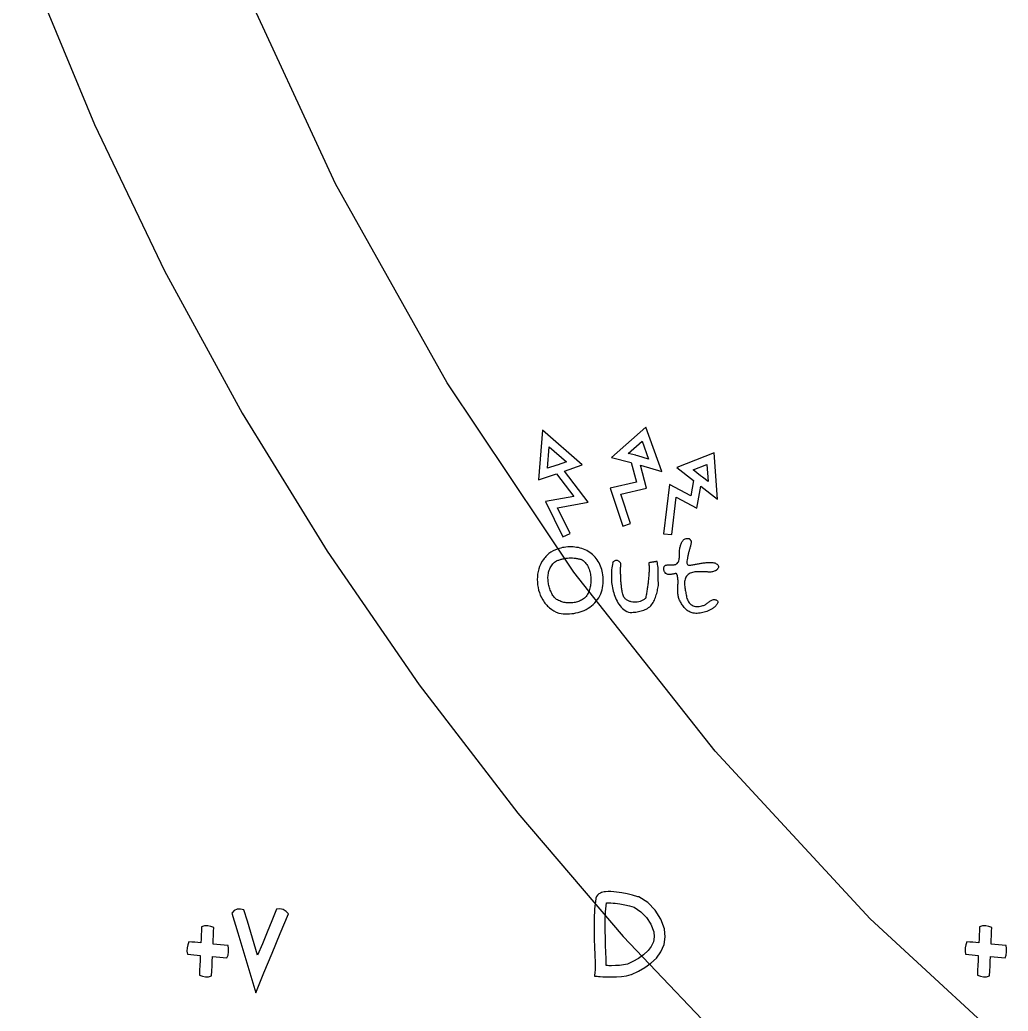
# Model space of a CAD drawing. Extents: x 0 to 28.3, y 0 to 28.3.
# Drawn here: x 0.91 to 5.413, y 4.363 to 8.882 of the extents above; entities that cross this region are included whole.
import ezdxf

# ---------------------------------------------------------------- set-up
doc = ezdxf.new("R2010")
doc.units = 0
doc.layers.add('broken', color=7, linetype='CONTINUOUS')
doc.layers.add('broken-silk', color=7, linetype='CONTINUOUS')

msp = doc.modelspace()

# ---------------------------------------------------------------- linework, layer by layer
at = {"layer": 'broken', "color": 7}
for points in [[(11.053588, 1.272296), (10.053199, 1.553429), (9.077697, 1.912944), (8.133772, 2.348337), (7.22725, 2.856652), (6.363421, 3.434609), (5.547336, 4.078585), (4.784238, 4.784239), (4.078407, 5.547544), (3.434419, 6.363682), (2.856538, 7.227434), (2.348212, 8.134016), (1.912908, 9.077782), (1.55344, 10.053162), (1.272326, 11.053461), (1.070961, 12.073147), (0.950269, 13.105533), (0.910204, 14.144184), (0.950269, 15.18283), (1.07098, 16.215346), (1.272296, 17.23478), (1.553428, 18.235169)], [(0.967756, 9.08708), (1.250981, 8.404697), (1.569657, 7.73828), (1.923069, 7.08916), (2.309764, 6.459798), (2.728895, 5.85135), (3.17916, 5.265583), (3.65931, 4.704017), (4.168128, 4.168036), (4.704033, 3.659296), (5.265486, 3.179239), (5.85136, 2.728888), (6.459651, 2.309859), (7.089083, 1.923114), (7.738029, 1.569785), (8.404754, 1.250956), (9.086926, 0.967815), (9.783132, 0.720996), (10.491663, 0.511178)]]:
    msp.add_lwpolyline(points, dxfattribs=at)
at = {"layer": 'broken-silk', "color": 7}
for points in [[(3.291381, 7.011813), (3.27241, 6.785093), (3.355468, 6.812502), (3.433656, 6.708605), (3.30513, 6.68575), (3.383697, 6.524906), (3.417014, 6.541241), (3.359912, 6.65791), (3.499458, 6.682657), (3.392272, 6.825368), (3.471837, 6.853801), (3.291381, 7.011813)], [(3.761798, 7.025839), (3.605777, 6.887397), (3.695686, 6.864109), (3.719536, 6.774356), (3.600252, 6.746506), (3.656726, 6.574286), (3.691836, 6.585792), (3.64805, 6.719554), (3.765229, 6.746989), (3.73723, 6.85187), (3.834588, 6.822493), (3.761798, 7.025839)], [(3.74533, 6.961968), (3.774958, 6.879184), (3.725975, 6.894034), (3.725887, 6.894429), (3.717626, 6.896613), (3.716131, 6.897034), (3.682187, 6.905743), (3.745332, 6.961968)], [(3.322123, 6.935731), (3.40007, 6.867522), (3.357859, 6.852282), (3.356109, 6.851698), (3.313922, 6.837872), (3.322124, 6.935731)], [(4.073365, 6.908555), (3.903856, 6.841487), (3.979875, 6.781599), (3.967082, 6.712437), (3.869952, 6.764062), (3.843257, 6.539726), (3.879989, 6.535348), (3.90034, 6.706042), (3.994299, 6.65605), (4.012897, 6.756124), (4.0888, 6.697536), (4.073365, 6.908555)], [(4.040192, 6.85564), (4.04585, 6.777391), (4.020416, 6.796892), (4.015319, 6.800922), (4.011397, 6.803923), (3.977367, 6.830796), (4.040192, 6.85564)], [(3.374352, 6.474313), (3.374345, 6.474313), (3.374345, 6.474313), (3.374345, 6.474313), (3.374345, 6.474313), (3.374345, 6.474313), (3.374345, 6.474313), (3.374345, 6.474313), (3.374345, 6.474313)], [(3.472671, 6.420775), (3.472672, 6.420775), (3.472672, 6.420775), (3.472672, 6.420775), (3.472672, 6.420775), (3.472672, 6.420775), (3.472672, 6.420775), (3.472672, 6.420775), (3.472672, 6.420775)], [(3.775247, 6.406954), (3.775247, 6.406954), (3.775247, 6.406954), (3.775247, 6.406954), (3.775247, 6.406954), (3.775247, 6.406954), (3.775247, 6.406954), (3.775247, 6.406954), (3.775247, 6.406954)], [(3.904837, 6.404144), (3.904835, 6.404144), (3.904835, 6.404144), (3.904835, 6.404144), (3.904835, 6.404144), (3.904835, 6.404144), (3.904835, 6.404144), (3.904835, 6.404144), (3.904835, 6.404144)], [(3.578083, 4.907469), (3.57232, 4.906704), (3.566388, 4.905494), (3.560695, 4.903789), (3.554935, 4.901404), (3.548136, 4.897208), (3.542399, 4.891878), (3.537765, 4.885425), (3.534536, 4.877702), (3.534448, 4.87753), (3.534307, 4.877253), (3.534081, 4.87681), (3.533972, 4.876598), (3.533972, 4.876044), (3.533972, 4.875666), (3.533972, 4.875494), (3.533972, 4.875494), (3.528437, 4.8293), (3.526405, 4.783153), (3.526318, 4.737026), (3.527334, 4.690837), (3.528491, 4.655429), (3.529761, 4.619716), (3.530862, 4.58397), (3.530662, 4.548623), (3.529956, 4.542086), (3.529279, 4.535821), (3.528573, 4.529342), (3.527868, 4.522716), (3.534407, 4.522299), (3.540672, 4.521898), (3.547152, 4.521483), (3.553778, 4.52106), (3.566597, 4.520306), (3.579785, 4.519778), (3.593109, 4.519471), (3.606142, 4.519404), (3.628754, 4.519773), (3.651235, 4.521122), (3.673621, 4.524182), (3.695437, 4.529876), (3.696001, 4.529876), (3.696368, 4.529876), (3.69654, 4.529876), (3.69654, 4.529876), (3.696822, 4.530151), (3.697105, 4.530426), (3.697105, 4.530426), (3.697105, 4.530426), (3.728058, 4.544866), (3.757883, 4.562016), (3.785493, 4.582048), (3.810103, 4.605392), (3.831013, 4.633876), (3.845186, 4.666658), (3.850709, 4.70175), (3.847032, 4.737132), (3.847032, 4.737407), (3.847032, 4.737682), (3.847032, 4.737682), (3.847032, 4.737682), (3.830209, 4.782795), (3.804456, 4.823331), (3.770646, 4.857845), (3.730185, 4.883759), (3.729925, 4.883845), (3.729502, 4.883983), (3.728824, 4.884203), (3.728514, 4.884309), (3.728175, 4.884395), (3.727611, 4.884533), (3.726736, 4.884753), (3.726313, 4.884859), (3.702044, 4.891607), (3.677471, 4.897371), (3.653039, 4.902121), (3.628198, 4.905806), (3.615789, 4.907135), (3.60321, 4.908013), (3.590355, 4.908205), (3.578039, 4.907457), (3.578047, 4.907458), (3.578047, 4.907458), (3.578047, 4.907458), (3.578047, 4.907458)], [(3.583008, 4.856747), (3.583273, 4.856749), (3.583583, 4.856747), (3.583583, 4.856747), (3.583583, 4.856747), (3.593094, 4.857147), (3.602963, 4.856834), (3.612836, 4.856095), (3.622166, 4.855096), (3.644399, 4.851799), (3.666057, 4.847648), (3.687737, 4.842706), (3.70926, 4.836905), (3.739716, 4.816446), (3.764871, 4.790117), (3.784872, 4.759128), (3.798004, 4.725009), (3.8006, 4.701963), (3.796869, 4.678853), (3.786977, 4.658088), (3.772654, 4.63957), (3.751646, 4.620164), (3.72821, 4.603764), (3.703569, 4.589846), (3.677845, 4.577834), (3.659946, 4.573942), (3.641861, 4.571814), (3.623697, 4.570589), (3.605635, 4.570118), (3.599466, 4.570154), (3.593381, 4.57037), (3.587051, 4.570827), (3.580831, 4.571222), (3.580757, 4.601297), (3.579995, 4.631766), (3.579007, 4.662317), (3.578047, 4.69249), (3.577201, 4.733824), (3.577353, 4.775046), (3.578961, 4.816263), (3.583003, 4.856752), (3.582997, 4.856751), (3.582997, 4.856751), (3.582997, 4.856751), (3.582997, 4.856751)], [(2.080143, 4.827776), (2.058547, 4.775478), (2.036925, 4.723113), (2.015282, 4.6707), (1.993679, 4.618382), (1.978112, 4.670025), (1.962525, 4.721733), (1.946924, 4.773488), (1.931351, 4.82515), (1.916184, 4.82869), (1.900083, 4.828631), (1.885914, 4.822273), (1.875897, 4.809974), (1.903178, 4.719408), (1.930493, 4.628727), (1.957833, 4.537964), (1.985124, 4.447364), (2.022287, 4.537311), (2.059496, 4.627371), (2.09674, 4.717513), (2.133916, 4.807493), (2.122879, 4.817867), (2.109764, 4.825943), (2.095186, 4.829602), (2.080143, 4.827776), (2.080143, 4.827776), (2.080143, 4.827776), (2.080143, 4.827776), (2.080143, 4.827776)], [(1.738124, 4.747126), (1.737297, 4.728773), (1.736479, 4.710615), (1.735669, 4.692664), (1.734844, 4.674396), (1.720899, 4.6757), (1.707101, 4.67699), (1.693462, 4.678266), (1.679581, 4.679564), (1.674943, 4.665657), (1.671913, 4.651385), (1.671725, 4.637086), (1.674454, 4.62254), (1.689046, 4.621157), (1.703484, 4.619788), (1.717756, 4.618436), (1.732281, 4.617059), (1.731245, 4.594397), (1.73022, 4.571975), (1.729207, 4.549811), (1.728177, 4.527253), (1.741724, 4.522647), (1.756005, 4.519629), (1.770216, 4.519823), (1.783851, 4.524617), (1.784833, 4.546641), (1.785807, 4.568431), (1.786769, 4.589971), (1.787748, 4.611893), (1.804436, 4.610324), (1.820947, 4.608772), (1.837269, 4.607236), (1.85388, 4.605676), (1.859054, 4.618923), (1.860501, 4.633495), (1.860126, 4.648106), (1.858904, 4.6627), (1.841595, 4.664323), (1.82447, 4.665929), (1.807541, 4.667515), (1.790312, 4.669129), (1.791167, 4.688147), (1.792011, 4.706963), (1.792846, 4.725564), (1.793696, 4.744494), (1.780374, 4.749607), (1.76609, 4.75279), (1.751463, 4.752483), (1.738126, 4.74713), (1.738125, 4.74713), (1.738125, 4.74713), (1.738125, 4.74713), (1.738125, 4.74713)], [(5.282746, 4.747126), (5.281927, 4.728773), (5.281109, 4.710615), (5.280291, 4.692664), (5.279472, 4.674396), (5.265528, 4.6757), (5.25173, 4.67699), (5.23809, 4.678266), (5.224207, 4.679564), (5.219568, 4.665657), (5.216537, 4.651385), (5.216348, 4.637086), (5.219086, 4.62254), (5.233676, 4.621157), (5.248115, 4.619788), (5.262387, 4.618436), (5.276913, 4.617059), (5.275869, 4.594397), (5.274853, 4.571975), (5.273837, 4.549811), (5.272792, 4.527253), (5.286339, 4.522647), (5.30062, 4.519629), (5.314829, 4.519823), (5.328464, 4.524617), (5.329451, 4.546641), (5.330411, 4.568431), (5.331371, 4.589971), (5.332358, 4.611893), (5.349046, 4.610324), (5.365556, 4.608772), (5.381877, 4.607236), (5.398489, 4.605676), (5.403662, 4.618923), (5.405101, 4.633495), (5.404734, 4.648106), (5.403521, 4.6627), (5.386212, 4.664323), (5.369087, 4.665929), (5.352156, 4.667515), (5.334927, 4.669129), (5.335773, 4.688147), (5.33662, 4.706963), (5.337467, 4.725564), (5.338313, 4.744494), (5.324989, 4.749607), (5.310706, 4.75279), (5.296079, 4.752483), (5.282741, 4.74713), (5.282741, 4.74713), (5.282741, 4.74713), (5.282741, 4.74713), (5.282741, 4.74713)]]:
    msp.add_lwpolyline(points, dxfattribs=at)
for points in [[(3.930134, 6.507077), (3.931658, 6.50914), (3.933318, 6.510957), (3.935203, 6.512498)], [(3.935203, 6.512498), (3.93715, 6.514096), (3.93934, 6.515398), (3.941807, 6.516372)], [(3.941807, 6.516372), (3.94398, 6.517232), (3.946399, 6.517836), (3.949066, 6.518161)], [(3.949066, 6.518161), (3.951408, 6.518446), (3.953979, 6.518514), (3.956767, 6.518348)], [(3.956767, 6.518348), (3.957614, 6.517987), (3.958461, 6.517538), (3.959279, 6.517019)], [(3.959279, 6.517019), (3.960041, 6.51653), (3.960803, 6.515977), (3.961509, 6.51537)], [(3.961509, 6.51537), (3.962299, 6.514704), (3.963061, 6.513971), (3.963767, 6.513189)], [(3.963767, 6.513189), (3.964472, 6.512407), (3.965121, 6.511572), (3.965714, 6.510703)], [(3.965714, 6.510703), (3.966278, 6.509859), (3.966786, 6.508981), (3.967238, 6.508081)], [(3.967238, 6.508081), (3.967633, 6.507237), (3.968, 6.506373), (3.968254, 6.505504)], [(3.374362, 6.474314), (3.35757, 6.470533), (3.342799, 6.46418), (3.33002, 6.455837)], [(3.406172, 6.479069), (3.395408, 6.478347), (3.384726, 6.476732), (3.374352, 6.474313)], [(3.438495, 6.478462), (3.427784, 6.479619), (3.416936, 6.479792), (3.406172, 6.479069)], [(3.470348, 6.471828), (3.460025, 6.475111), (3.449331, 6.477291), (3.438495, 6.478462)], [(3.499757, 6.458704), (3.490469, 6.464226), (3.480592, 6.46857), (3.470348, 6.471828)], [(3.915738, 6.460308), (3.915856, 6.463622), (3.916077, 6.466899), (3.916528, 6.470101)], [(3.916528, 6.470101), (3.91698, 6.473303), (3.917629, 6.47643), (3.918588, 6.479445)], [(3.918588, 6.479445), (3.919322, 6.481897), (3.920028, 6.484271), (3.920761, 6.486555)], [(3.920761, 6.486555), (3.92158, 6.489103), (3.922427, 6.491541), (3.923301, 6.493851)], [(3.923301, 6.493851), (3.924205, 6.496233), (3.925192, 6.498479), (3.926228, 6.500573)], [(3.926228, 6.500573), (3.927413, 6.502946), (3.928712, 6.505122), (3.930134, 6.507077)], [(3.962087, 6.471458), (3.960817, 6.466886), (3.959491, 6.462157), (3.958207, 6.457396)], [(3.965841, 6.485606), (3.96474, 6.481184), (3.963442, 6.476414), (3.962087, 6.471458)], [(3.96879, 6.499749), (3.968197, 6.495724), (3.967153, 6.490916), (3.965841, 6.485606)], [(3.968254, 6.505504), (3.968536, 6.504547), (3.968734, 6.503576), (3.968847, 6.502614)], [(3.968847, 6.502614), (3.968939, 6.501649), (3.968926, 6.500689), (3.96879, 6.499749)], [(3.295427, 6.422403), (3.286085, 6.409233), (3.279115, 6.394418), (3.274469, 6.378731)], [(3.33002, 6.455837), (3.31616, 6.446787), (3.30464, 6.435395), (3.295427, 6.422403)], [(3.354779, 6.416173), (3.359768, 6.417778), (3.36451, 6.419283), (3.369082, 6.420663)], [(3.369082, 6.420663), (3.37408, 6.422173), (3.378878, 6.423531), (3.383579, 6.424706)], [(3.383579, 6.424706), (3.388566, 6.42595), (3.393446, 6.426989), (3.398345, 6.427777)], [(3.398345, 6.427777), (3.403245, 6.428565), (3.408158, 6.429104), (3.413218, 6.429352)], [(3.413218, 6.429352), (3.418053, 6.429589), (3.423017, 6.42956), (3.428224, 6.429229)], [(3.428224, 6.429229), (3.433028, 6.428924), (3.438037, 6.428362), (3.443337, 6.427516)], [(3.443337, 6.427516), (3.448031, 6.426765), (3.452952, 6.425794), (3.458162, 6.424576)], [(3.458162, 6.424576), (3.46276, 6.423504), (3.467583, 6.42224), (3.472671, 6.420775)], [(3.472652, 6.420772), (3.4791, 6.416025), (3.484686, 6.410368), (3.489452, 6.404028)], [(3.525473, 6.438662), (3.51763, 6.446566), (3.508986, 6.453217), (3.499757, 6.458704)], [(3.545271, 6.41299), (3.539503, 6.422704), (3.532842, 6.431236), (3.525473, 6.438662)], [(3.624045, 6.417013), (3.621956, 6.416581), (3.62004, 6.415828), (3.618352, 6.41493)], [(3.629692, 6.417312), (3.627716, 6.417514), (3.625814, 6.417378), (3.624045, 6.417013)], [(3.635607, 6.415721), (3.633575, 6.416621), (3.631588, 6.41712), (3.629692, 6.417312)], [(3.910378, 6.412075), (3.911846, 6.414978), (3.912918, 6.418048), (3.913692, 6.421242)], [(3.913692, 6.421242), (3.914425, 6.42429), (3.914877, 6.42745), (3.915187, 6.430685)], [(3.915187, 6.430685), (3.91547, 6.433919), (3.915582, 6.437228), (3.915639, 6.440573)], [(3.915629, 6.450522), (3.915616, 6.453796), (3.915622, 6.45707), (3.915738, 6.460308)], [(3.915639, 6.440573), (3.915678, 6.443866), (3.915643, 6.447195), (3.915629, 6.450522)], [(3.951256, 6.428639), (3.950268, 6.42336), (3.949562, 6.418421), (3.949336, 6.414047)], [(3.95447, 6.443144), (3.953228, 6.43815), (3.952128, 6.433265), (3.951256, 6.428639)], [(3.958207, 6.457396), (3.956909, 6.452634), (3.955639, 6.447841), (3.95447, 6.443144)], [(3.274469, 6.378731), (3.269897, 6.363288), (3.267583, 6.346999), (3.267484, 6.330603)], [(3.319075, 6.363585), (3.320683, 6.370506), (3.323065, 6.377294), (3.326353, 6.383807)], [(3.326353, 6.383807), (3.329528, 6.390096), (3.33355, 6.39613), (3.338557, 6.401781)], [(3.338557, 6.401781), (3.343114, 6.406927), (3.348488, 6.411756), (3.354779, 6.416173)], [(3.489452, 6.404028), (3.494171, 6.397754), (3.498088, 6.390812), (3.501252, 6.383422)], [(3.501252, 6.383422), (3.504272, 6.376368), (3.506603, 6.368905), (3.508291, 6.361224)], [(3.558606, 6.383669), (3.55498, 6.394447), (3.55049, 6.404202), (3.545271, 6.41299)], [(3.56619, 6.352115), (3.564412, 6.363485), (3.561863, 6.37399), (3.558606, 6.383669)], [(3.606389, 6.375348), (3.605316, 6.36435), (3.604893, 6.353356), (3.605034, 6.342502)], [(3.611393, 6.407749), (3.609107, 6.397032), (3.607439, 6.386189), (3.606389, 6.375348)], [(3.613622, 6.411624), (3.610885, 6.40916), (3.60988, 6.407), (3.611393, 6.407749)], [(3.618352, 6.41493), (3.616461, 6.413928), (3.614867, 6.412743), (3.613622, 6.411624)], [(3.640447, 6.412849), (3.63881, 6.414076), (3.637193, 6.415019), (3.635607, 6.415721)], [(3.644881, 6.408834), (3.643385, 6.410423), (3.641912, 6.41175), (3.640447, 6.412849)], [(3.64855, 6.404382), (3.647336, 6.406052), (3.646095, 6.407531), (3.644881, 6.408834)], [(3.647241, 6.365672), (3.647202, 6.372361), (3.647272, 6.378797), (3.647449, 6.384805)], [(3.647449, 6.384805), (3.647664, 6.392057), (3.648042, 6.398684), (3.64855, 6.404382)], [(3.775226, 6.406952), (3.776383, 6.402319), (3.776948, 6.395168), (3.77706, 6.386311)], [(3.779926, 6.407736), (3.777067, 6.407262), (3.775247, 6.406954), (3.775247, 6.406954)], [(3.77706, 6.386311), (3.777132, 6.380185), (3.776977, 6.373242), (3.776637, 6.365751)], [(3.784394, 6.408473), (3.782729, 6.408202), (3.781227, 6.407951), (3.779926, 6.407736)], [(3.789127, 6.409243), (3.787462, 6.408976), (3.785876, 6.408715), (3.784394, 6.408473)], [(3.793956, 6.410014), (3.792319, 6.409755), (3.790699, 6.409494), (3.789127, 6.409243)], [(3.798782, 6.410767), (3.797201, 6.410523), (3.79557, 6.410268), (3.793956, 6.410014)], [(3.803399, 6.411464), (3.801931, 6.411247), (3.800371, 6.411013), (3.798782, 6.410767)], [(3.80829, 6.412159), (3.806822, 6.411961), (3.805168, 6.411724), (3.803399, 6.411464)], [(3.813124, 6.412723), (3.812024, 6.412635), (3.81033, 6.412435), (3.80829, 6.412159)], [(3.815946, 6.39931), (3.815213, 6.403603), (3.814281, 6.408012), (3.813124, 6.412723)], [(3.817753, 6.385776), (3.817329, 6.390304), (3.816737, 6.394741), (3.815946, 6.39931)], [(3.818599, 6.372476), (3.818418, 6.377117), (3.818148, 6.381487), (3.817753, 6.385776)], [(3.81891, 6.358627), (3.818857, 6.363582), (3.818765, 6.368147), (3.818599, 6.372476)], [(3.84382, 6.377313), (3.843686, 6.378755), (3.843664, 6.380191), (3.843764, 6.381589)], [(3.843764, 6.381589), (3.843874, 6.383127), (3.844131, 6.384623), (3.844554, 6.38604)], [(3.844611, 6.372695), (3.844215, 6.374225), (3.843961, 6.375774), (3.84382, 6.377313)], [(3.844554, 6.38604), (3.844978, 6.387457), (3.845542, 6.388794), (3.846304, 6.390021)], [(3.846078, 6.368275), (3.845485, 6.369706), (3.845006, 6.371191), (3.844611, 6.372695)], [(3.846304, 6.390021), (3.8478, 6.392462), (3.849792, 6.394197), (3.852132, 6.395418)], [(3.852132, 6.395418), (3.85439, 6.396589), (3.856947, 6.397287), (3.859732, 6.397687)], [(3.859732, 6.397687), (3.862047, 6.39802), (3.864522, 6.398145), (3.86707, 6.398161)], [(3.86707, 6.398161), (3.86961, 6.398178), (3.872255, 6.398086), (3.874905, 6.397985)], [(3.874905, 6.397985), (3.877586, 6.397883), (3.880281, 6.397771), (3.882925, 6.397753)], [(3.882925, 6.397753), (3.885635, 6.397734), (3.888273, 6.397812), (3.890794, 6.398097)], [(3.890794, 6.398097), (3.89356, 6.39841), (3.896187, 6.398975), (3.89856, 6.399934)], [(3.89856, 6.399934), (3.900931, 6.400894), (3.903056, 6.402248), (3.904837, 6.404144)], [(3.904816, 6.404141), (3.90713, 6.406602), (3.908945, 6.40926), (3.910378, 6.412075)], [(3.949336, 6.414047), (3.949026, 6.408102), (3.949579, 6.403203), (3.951397, 6.399919)], [(3.951397, 6.399919), (3.95357, 6.395956), (3.957589, 6.394347), (3.964131, 6.396092)], [(3.964131, 6.396092), (3.968257, 6.39637), (3.974085, 6.397337), (3.981002, 6.398624)], [(3.981002, 6.398624), (3.986093, 6.399569), (3.991774, 6.40069), (3.997808, 6.401832)], [(3.997808, 6.401832), (4.003184, 6.40285), (4.008837, 6.403889), (4.014598, 6.40484)], [(4.014598, 6.40484), (4.020358, 6.405791), (4.026225, 6.406657), (4.032025, 6.407332)], [(4.032025, 6.407332), (4.037946, 6.40802), (4.043799, 6.408512), (4.049401, 6.408692)], [(4.049401, 6.408692), (4.055585, 6.408891), (4.061463, 6.408712), (4.066792, 6.408006)], [(4.066792, 6.408006), (4.073176, 6.40716), (4.078775, 6.405557), (4.083163, 6.40294)], [(4.083426, 6.373486), (4.082495, 6.372784), (4.081563, 6.372129), (4.080604, 6.371528)], [(4.083163, 6.40294), (4.088139, 6.399973), (4.091562, 6.395703), (4.092821, 6.389756)], [(4.085881, 6.375513), (4.085091, 6.374802), (4.084273, 6.374124), (4.083426, 6.373486)], [(4.08828, 6.377895), (4.087546, 6.377068), (4.086728, 6.376269), (4.085881, 6.375513)], [(4.090312, 6.380466), (4.089719, 6.379582), (4.089042, 6.378722), (4.08828, 6.377895)], [(4.091836, 6.383192), (4.091413, 6.382261), (4.090905, 6.381352), (4.090312, 6.380466)], [(4.092852, 6.386617), (4.092689, 6.385455), (4.092344, 6.384309), (4.091836, 6.383192)], [(4.092821, 6.389756), (4.092996, 6.3887), (4.092997, 6.38765), (4.092852, 6.386617)], [(3.267484, 6.330603), (3.267389, 6.314448), (3.26946, 6.298187), (3.273625, 6.282528)], [(3.317523, 6.319993), (3.316563, 6.327192), (3.316111, 6.334568), (3.316337, 6.341958)], [(3.316337, 6.341958), (3.316548, 6.349205), (3.31741, 6.356465), (3.319075, 6.363585)], [(3.508291, 6.361224), (3.509984, 6.353544), (3.511028, 6.345647), (3.511446, 6.337724)], [(3.511446, 6.337724), (3.511869, 6.329804), (3.511702, 6.321859), (3.510966, 6.314079)], [(3.56777, 6.313187), (3.568673, 6.325579), (3.568193, 6.338585), (3.56619, 6.352115)], [(3.605034, 6.342502), (3.605189, 6.331366), (3.605965, 6.320379), (3.607348, 6.309686)], [(3.647636, 6.346453), (3.647411, 6.352985), (3.647269, 6.359438), (3.647241, 6.365672)], [(3.648567, 6.327025), (3.648172, 6.333487), (3.647834, 6.340009), (3.647636, 6.346453)], [(3.650091, 6.307774), (3.649499, 6.314037), (3.648991, 6.320501), (3.648567, 6.327025)], [(3.775311, 6.345394), (3.774774, 6.338746), (3.774125, 6.331891), (3.773392, 6.32497)], [(3.776637, 6.365751), (3.776327, 6.359314), (3.775903, 6.352471), (3.775311, 6.345394)], [(3.818983, 6.345045), (3.818972, 6.349917), (3.818955, 6.354413), (3.81891, 6.358627)], [(3.819018, 6.331204), (3.819, 6.336154), (3.818993, 6.340746), (3.818983, 6.345045)], [(3.819105, 6.317473), (3.81906, 6.322348), (3.819034, 6.326911), (3.819018, 6.331204)], [(3.848138, 6.364164), (3.847348, 6.365462), (3.846671, 6.366842), (3.846078, 6.368275)], [(3.850876, 6.360388), (3.849888, 6.361534), (3.848957, 6.362804), (3.848138, 6.364164)], [(3.853997, 6.357442), (3.852897, 6.358286), (3.851852, 6.359277), (3.850876, 6.360388)], [(3.859362, 6.354874), (3.85733, 6.355464), (3.855499, 6.356302), (3.853997, 6.357442)], [(3.865213, 6.353847), (3.863124, 6.354023), (3.861163, 6.354352), (3.859362, 6.354874)], [(3.871484, 6.353729), (3.869339, 6.353648), (3.867225, 6.353675), (3.865213, 6.353847)], [(3.877298, 6.354184), (3.87535, 6.353962), (3.873409, 6.353803), (3.871484, 6.353729)], [(3.88358, 6.355106), (3.881548, 6.354745), (3.879431, 6.354426), (3.877298, 6.354184)], [(3.889394, 6.356275), (3.887587, 6.355866), (3.885615, 6.355465), (3.88358, 6.355106)], [(3.89525, 6.357717), (3.893556, 6.357265), (3.891578, 6.356766), (3.889394, 6.356275)], [(3.900953, 6.359385), (3.900953, 6.359385), (3.898752, 6.358654), (3.89525, 6.357717)], [(3.906753, 6.343353), (3.90554, 6.348963), (3.903702, 6.354331), (3.900953, 6.359385)], [(3.908757, 6.325869), (3.908548, 6.331891), (3.907967, 6.337743), (3.906753, 6.343353)], [(3.9407, 6.331647), (3.939007, 6.325051), (3.938443, 6.317646), (3.938697, 6.30955)], [(3.951264, 6.350726), (3.945978, 6.345509), (3.942614, 6.339093), (3.9407, 6.331647)], [(3.970069, 6.361619), (3.962087, 6.358997), (3.955926, 6.355329), (3.951264, 6.350726)], [(3.991946, 6.365758), (3.983471, 6.365038), (3.976229, 6.363641), (3.970069, 6.361619)], [(4.014143, 6.366176), (4.005945, 6.366466), (3.998567, 6.366319), (3.991946, 6.365758)], [(4.02213, 6.366392), (4.019449, 6.366432), (4.016771, 6.366377), (4.014143, 6.366176)], [(4.030267, 6.366042), (4.027529, 6.366218), (4.024822, 6.366352), (4.02213, 6.366392)], [(4.038273, 6.365452), (4.035592, 6.365656), (4.032931, 6.365869), (4.030267, 6.366042)], [(4.046384, 6.36491), (4.043703, 6.365048), (4.040985, 6.365246), (4.038273, 6.365452)], [(4.054512, 6.36473), (4.051831, 6.364692), (4.049116, 6.36477), (4.046384, 6.36491)], [(4.062443, 6.365247), (4.059846, 6.364922), (4.057193, 6.36477), (4.054512, 6.36473)], [(4.070444, 6.366884), (4.067847, 6.36611), (4.065166, 6.365586), (4.062443, 6.365247)], [(4.07781, 6.369888), (4.075439, 6.368615), (4.07297, 6.367633), (4.070444, 6.366884)], [(4.080604, 6.371528), (4.079672, 6.370927), (4.078713, 6.370376), (4.07781, 6.369888)], [(3.273625, 6.282528), (3.277791, 6.26691), (3.284062, 6.251889), (3.292404, 6.238167)], [(3.321869, 6.298451), (3.320006, 6.305325), (3.318505, 6.312565), (3.317523, 6.319993)], [(3.328735, 6.277905), (3.326223, 6.284191), (3.323847, 6.291112), (3.321869, 6.298451)], [(3.506984, 6.291049), (3.50498, 6.283163), (3.502327, 6.275705), (3.499118, 6.268918)], [(3.510966, 6.314079), (3.510204, 6.306164), (3.508878, 6.29842), (3.506984, 6.291049)], [(3.559978, 6.2747), (3.564118, 6.286707), (3.566777, 6.299577), (3.56777, 6.313187)], [(3.607348, 6.309686), (3.608759, 6.298653), (3.610797, 6.287934), (3.613427, 6.277691)], [(3.652321, 6.28862), (3.651474, 6.294666), (3.650712, 6.301107), (3.650091, 6.307774)], [(3.655744, 6.269387), (3.654446, 6.275086), (3.653317, 6.281585), (3.652321, 6.28862)], [(3.768097, 6.284532), (3.766996, 6.277507), (3.765811, 6.270719), (3.764603, 6.264336)], [(3.770993, 6.304716), (3.77009, 6.297872), (3.76913, 6.291099), (3.768097, 6.284532)], [(3.773392, 6.32497), (3.772686, 6.318238), (3.771868, 6.311443), (3.770993, 6.304716)], [(3.814522, 6.279153), (3.816215, 6.286792), (3.817782, 6.295), (3.819277, 6.30382)], [(3.819277, 6.30382), (3.8192, 6.308633), (3.819145, 6.313174), (3.819105, 6.317473)], [(3.907861, 6.273854), (3.907629, 6.279659), (3.907709, 6.285486), (3.9079, 6.291282)], [(3.9079, 6.291282), (3.908091, 6.297052), (3.90838, 6.302791), (3.908606, 6.308447)], [(3.908606, 6.308447), (3.908828, 6.314365), (3.908944, 6.320193), (3.908757, 6.325869)], [(3.938697, 6.30955), (3.938908, 6.302766), (3.939684, 6.295497), (3.940842, 6.287812)], [(3.940842, 6.287812), (3.941858, 6.280983), (3.943184, 6.273825), (3.944671, 6.266387)], [(3.292404, 6.238167), (3.300778, 6.224392), (3.31124, 6.211924), (3.32375, 6.201472)], [(3.338111, 6.258384), (3.335023, 6.263723), (3.331766, 6.270356), (3.328735, 6.277905)], [(3.351829, 6.243157), (3.346151, 6.247582), (3.341475, 6.252686), (3.338111, 6.258384)], [(3.369578, 6.232829), (3.362994, 6.235664), (3.356997, 6.239129), (3.351829, 6.243157)], [(3.469008, 6.236926), (3.463036, 6.233692), (3.456748, 6.231094), (3.450283, 6.229095)], [(3.486077, 6.248794), (3.480811, 6.244154), (3.475073, 6.240211), (3.469008, 6.236926)], [(3.499118, 6.268918), (3.495481, 6.261227), (3.491106, 6.254399), (3.486077, 6.248794)], [(3.515232, 6.21096), (3.525544, 6.219324), (3.534598, 6.228972), (3.542167, 6.239755)], [(3.542167, 6.239755), (3.549606, 6.250353), (3.555618, 6.262048), (3.559978, 6.2747)], [(3.613427, 6.277691), (3.616221, 6.266812), (3.619676, 6.256469), (3.623751, 6.246857)], [(3.623751, 6.246857), (3.62823, 6.236291), (3.63346, 6.226609), (3.639375, 6.218068)], [(3.662007, 6.250916), (3.659636, 6.255028), (3.657542, 6.261427), (3.655744, 6.269387)], [(3.670897, 6.240803), (3.667256, 6.243755), (3.664231, 6.247144), (3.662007, 6.250916)], [(3.682629, 6.233689), (3.67828, 6.235645), (3.674317, 6.238031), (3.670897, 6.240803)], [(3.749154, 6.236575), (3.745121, 6.234326), (3.740888, 6.232517), (3.736545, 6.231125)], [(3.760291, 6.244433), (3.756822, 6.241377), (3.753083, 6.238766), (3.749154, 6.236575)], [(3.764603, 6.264336), (3.76322, 6.257101), (3.761772, 6.250385), (3.760291, 6.244433)], [(3.798785, 6.231888), (3.80235, 6.23879), (3.805457, 6.246564), (3.808234, 6.255317)], [(3.808234, 6.255317), (3.810548, 6.26257), (3.812606, 6.270496), (3.814522, 6.279153)], [(3.909696, 6.256561), (3.908651, 6.262268), (3.908087, 6.26805), (3.907861, 6.273854)], [(3.914448, 6.240105), (3.912247, 6.245485), (3.910728, 6.250987), (3.909696, 6.256561)], [(3.922968, 6.224777), (3.91937, 6.22974), (3.91659, 6.234865), (3.914448, 6.240105)], [(3.944671, 6.266387), (3.946054, 6.2594), (3.947598, 6.252166), (3.949162, 6.244725)], [(3.949162, 6.244725), (3.950488, 6.240989), (3.951956, 6.237579), (3.953527, 6.234475)], [(4.059516, 6.235627), (4.061746, 6.236847), (4.064043, 6.237863), (4.066416, 6.238586)], [(4.066416, 6.238586), (4.068787, 6.239311), (4.071248, 6.239743), (4.073816, 6.2398)], [(4.073816, 6.2398), (4.075876, 6.239576), (4.077714, 6.239255), (4.079345, 6.238846)], [(4.079345, 6.238846), (4.081321, 6.238352), (4.082972, 6.237734), (4.084357, 6.237003)], [(4.084357, 6.237003), (4.086305, 6.235975), (4.087713, 6.234731), (4.088639, 6.233317)], [(3.32375, 6.201472), (3.335877, 6.191342), (3.349926, 6.183106), (3.365871, 6.177408)], [(3.389046, 6.226657), (3.382185, 6.228147), (3.375632, 6.230222), (3.369578, 6.232829)], [(3.40953, 6.224018), (3.402525, 6.224328), (3.395642, 6.225223), (3.389046, 6.226657)], [(3.430016, 6.224797), (3.423175, 6.223964), (3.416295, 6.223719), (3.40953, 6.224018)], [(3.450283, 6.229095), (3.443662, 6.227049), (3.436857, 6.225629), (3.430016, 6.224797)], [(3.481601, 6.190254), (3.493872, 6.195837), (3.505153, 6.202785), (3.515232, 6.21096)], [(3.639375, 6.218068), (3.645931, 6.208605), (3.653328, 6.200543), (3.66149, 6.194232)], [(3.66149, 6.194232), (3.670453, 6.1873), (3.680337, 6.182481), (3.691033, 6.180239)], [(3.695775, 6.229362), (3.691135, 6.230401), (3.68671, 6.231854), (3.682629, 6.233689)], [(3.709285, 6.227576), (3.704662, 6.227785), (3.700124, 6.228392), (3.695775, 6.229362)], [(3.722964, 6.228129), (3.718389, 6.227548), (3.713795, 6.227373), (3.709285, 6.227576)], [(3.736545, 6.231125), (3.7321, 6.2297), (3.727539, 6.228712), (3.722964, 6.228129)], [(3.740893, 6.187369), (3.749583, 6.18967), (3.75727, 6.192543), (3.764106, 6.196119)], [(3.764106, 6.196119), (3.771853, 6.200173), (3.778508, 6.205128), (3.784288, 6.21117)], [(3.784288, 6.21117), (3.78987, 6.217006), (3.794637, 6.223857), (3.798785, 6.231888)], [(3.927826, 6.216036), (3.926048, 6.218904), (3.924439, 6.22183), (3.922968, 6.224777)], [(3.933546, 6.207641), (3.931486, 6.210356), (3.929589, 6.213168), (3.927826, 6.216036)], [(3.93993, 6.199984), (3.937672, 6.202426), (3.935544, 6.204988), (3.933546, 6.207641)], [(3.947183, 6.192963), (3.944643, 6.195153), (3.942222, 6.197505), (3.93993, 6.199984)], [(3.955235, 6.186871), (3.952441, 6.188714), (3.949746, 6.190756), (3.947183, 6.192963)], [(3.953527, 6.234475), (3.955362, 6.230859), (3.957377, 6.22766), (3.959547, 6.224848)], [(3.959547, 6.224848), (3.962031, 6.221622), (3.964743, 6.218906), (3.96765, 6.216658)], [(3.96765, 6.216658), (3.970746, 6.214265), (3.974073, 6.2124), (3.977621, 6.211013)], [(3.977621, 6.211013), (3.981075, 6.209664), (3.984738, 6.208767), (3.988602, 6.208276)], [(3.988602, 6.208276), (3.99215, 6.207824), (3.995866, 6.207714), (3.999744, 6.207909)], [(3.999744, 6.207909), (4.003416, 6.208094), (4.007232, 6.208552), (4.011185, 6.209252)], [(4.011185, 6.209252), (4.014674, 6.20987), (4.018269, 6.210678), (4.021966, 6.211651)], [(4.021966, 6.211651), (4.024309, 6.212272), (4.026555, 6.213161), (4.02874, 6.214242)], [(4.02874, 6.214242), (4.030997, 6.215357), (4.033179, 6.216678), (4.035318, 6.218119)], [(4.035318, 6.218119), (4.03735, 6.219497), (4.039363, 6.220987), (4.041347, 6.222518)], [(4.041347, 6.222518), (4.043322, 6.224051), (4.045295, 6.225622), (4.047265, 6.227166)], [(4.058212, 6.193781), (4.054405, 6.191608), (4.050499, 6.189641), (4.046517, 6.187878)], [(4.047265, 6.227166), (4.049212, 6.228681), (4.051137, 6.230171), (4.053098, 6.231563)], [(4.053098, 6.231563), (4.055215, 6.233056), (4.057332, 6.234438), (4.059516, 6.235627)], [(4.069058, 6.200741), (4.065553, 6.198224), (4.061932, 6.195904), (4.058212, 6.193781)], [(4.079345, 6.209027), (4.076054, 6.20606), (4.072617, 6.203298), (4.069058, 6.200741)], [(4.083042, 6.21322), (4.081913, 6.211815), (4.080671, 6.210412), (4.079345, 6.209027)], [(4.086099, 6.217424), (4.085195, 6.216033), (4.084179, 6.214625), (4.083042, 6.21322)], [(4.088723, 6.222349), (4.088074, 6.220746), (4.087171, 6.219095), (4.086099, 6.217424)], [(4.088639, 6.233317), (4.089683, 6.231714), (4.090134, 6.229892), (4.09005, 6.22792)], [(4.09005, 6.22792), (4.089986, 6.226164), (4.089513, 6.224292), (4.088723, 6.222349)], [(3.365871, 6.177408), (3.379251, 6.17515), (3.392332, 6.174095), (3.404996, 6.174164)], [(3.404996, 6.174164), (3.418506, 6.174237), (3.431539, 6.175589), (3.44395, 6.178121)], [(3.44395, 6.178121), (3.457282, 6.180842), (3.469891, 6.184927), (3.481601, 6.190254)], [(3.691033, 6.180239), (3.699968, 6.180812), (3.708246, 6.181585), (3.715922, 6.182601)], [(3.715922, 6.182601), (3.725063, 6.183812), (3.733355, 6.185375), (3.740893, 6.187369)], [(3.963992, 6.181984), (3.960961, 6.183389), (3.95804, 6.18503), (3.955235, 6.186871)], [(3.973187, 6.178579), (3.970021, 6.179465), (3.966953, 6.180611), (3.963992, 6.181984)], [(3.983141, 6.176714), (3.979726, 6.177044), (3.976404, 6.177679), (3.973187, 6.178579)], [(3.995954, 6.176449), (3.991644, 6.176325), (3.987363, 6.176414), (3.983141, 6.176714)], [(4.008939, 6.177459), (4.004601, 6.176909), (4.000263, 6.176573), (3.995954, 6.176449)], [(4.021631, 6.179683), (4.017417, 6.178738), (4.013178, 6.177995), (4.008939, 6.177459)], [(4.034373, 6.183204), (4.030168, 6.181818), (4.025912, 6.180644), (4.021631, 6.179683)], [(4.046517, 6.187878), (4.042535, 6.186114), (4.038479, 6.184558), (4.034373, 6.183204)]]:
    msp.add_open_spline(points, degree=3, dxfattribs=at)

doc.saveas('drawing.dxf')
